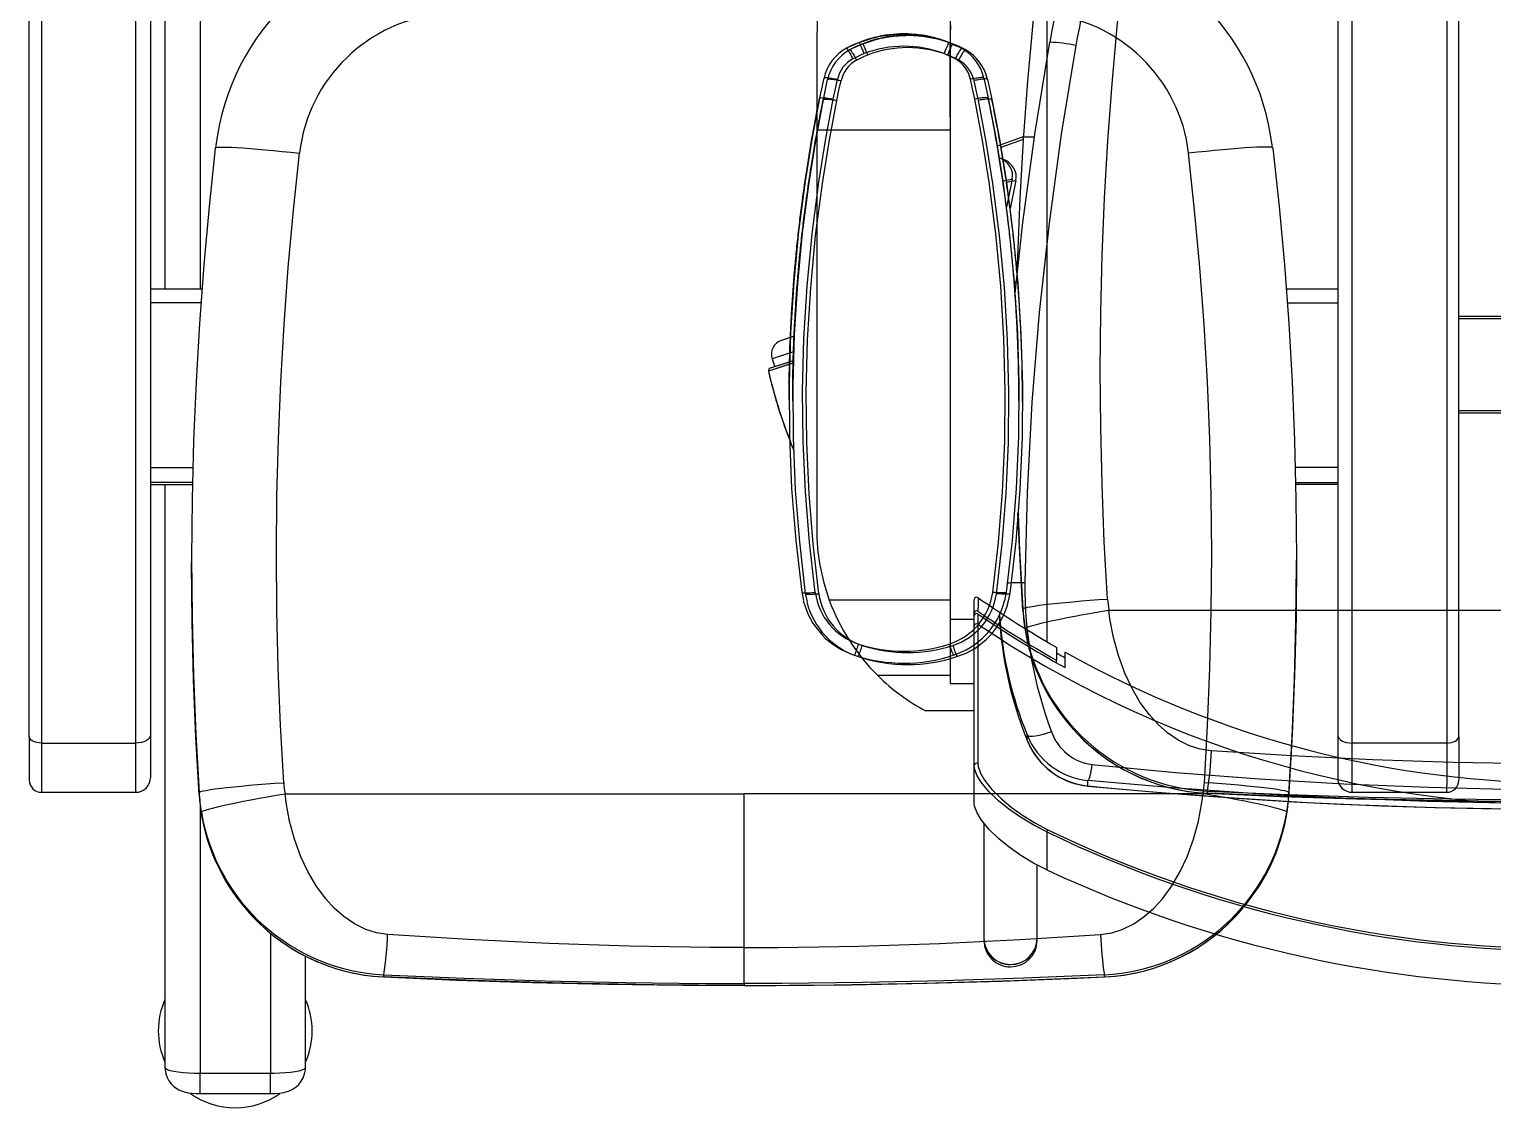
# Model space of a CAD drawing. Header units: metres. Extents: x -999 to 3200, y -1400 to 5056.
# Drawn here: x -635 to -31, y -50 to 395 of the extents above; entities that cross this region are included whole.
import ezdxf

# ---------------------------------------------------------------- set-up
doc = ezdxf.new("R2010")
doc.units = ezdxf.units.M
doc.layers.add('0.8', color=7, linetype='Continuous', true_color=0x000008)

msp = doc.modelspace()

# ---------------------------------------------------------------- linework, layer by layer
at = {"layer": '0.8', "color": 8}
for p, q in [((-579, 546.42), (-579, 287.52)), ((-564.5, 548.9), (-564.5, 287.52)), ((-215, 463.86), (-215, 141.92)), ((-635, 102.86), (-635, 399.53)), ((-630, 400.31), (-630, 100.07)), ((-591, 100.07), (-591, 400.31)), ((-585, 399.37), (-585, 103.41)), ((-95, 399.37), (-95, 103.41)), ((-89, 100.07), (-89, 400.31)), ((-50, 400.31), (-50, 100.07)), ((-45, 102.86), (-45, 399.53)), ((-250.29, 386.97), (-252.15, 387.92)), ((-248.79, 386.41), (-250.65, 387.36)), ((-310, 382.52), (-310, 353.17)), ((-255, 382.52), (-255, 353.17)), ((-307.13, 374.65), (-308.59, 367.69)), ((-305.63, 374.08), (-307.09, 367.13)), ((-255, 353.17), (-310, 353.17)), ((-310, 353.17), (-310, 188.36)), ((-255, 353.17), (-255, 159.13)), ((-557.97, 346.87), (-558.13, 345.77)), ((-225.27, 350.24), (-235.53, 346.51)), ((-224.77, 349.32), (-234.03, 345.95)), ((-220.2, 350.24), (-225.27, 350.24)), ((-121.89, 345.76), (-122.04, 346.89)), ((-233.26, 332.26), (-229.33, 332.88)), ((-231.76, 331.7), (-227.83, 332.32)), ((-229.33, 332.88), (-231.73, 321.34)), ((-227.83, 332.32), (-230.23, 320.78)), ((-227.68, 290.33), (-228.5, 290.33)), ((-563.78, 287.52), (-585, 287.52)), ((-227.73, 289.91), (-228.47, 289.91)), ((-95, 287.52), (-116.22, 287.52)), ((-564.2, 281.84), (-585, 281.84)), ((-115.8, 281.84), (-95, 281.84)), ((45, 276.27), (-45, 276.27)), ((45, 275.27), (-45, 275.27)), ((-319.37, 268.03), (-324.56, 266.35)), ((-321, 267.5), (-324.56, 266.35)), ((-319.54, 261.67), (-328.41, 258.79)), ((-321.19, 261.13), (-328.41, 258.79)), ((-319.79, 256.95), (-329.92, 253.66)), ((-321.25, 256.48), (-329.92, 253.66)), ((-319.72, 257.94), (-329.24, 254.85)), ((-321.31, 257.42), (-329.24, 254.85)), ((-328.41, 258.79), (-327.33, 255.47)), ((-328.41, 258.79), (-327.33, 255.47)), ((-321.43, 241.75), (-321.43, 241.36)), ((-226.57, 241.36), (-226.57, 241.75)), ((-319.93, 241.19), (-319.93, 240.79)), ((-225.07, 240.79), (-225.07, 241.19)), ((45, 237.27), (-45, 237.27)), ((45, 236.27), (-45, 236.27)), ((-585, 213.93), (-567.5, 213.93)), ((-95, 213.93), (-112.5, 213.93)), ((-567.65, 207.62), (-585, 207.62)), ((-579, 206.78), (-579, -33.87)), ((-112.35, 207.62), (-95, 207.62)), ((-568, 175.57), (-568, 174.78)), ((-112, 174.78), (-112, 175.57)), ((-316.22, 162.42), (-315.46, 158.93)), ((-314.72, 161.86), (-313.96, 158.37)), ((-255, 159.13), (-304.81, 159.13)), ((-255, 159.13), (-255, 127.97)), ((-245, 153.65), (-245, 159.22)), ((-231.78, 162.42), (-232.57, 158.84)), ((-230.28, 161.86), (-231.07, 158.28)), ((-245, 151.12), (-255, 151.12)), ((-245, 153.08), (-245, 153.65)), ((-245, 152.5), (-245, 153.08)), ((-245, 148.42), (-245, 152.5)), ((-224.9, 155.46), (-224.9, 154.68)), ((-189.45, 155.02), (0, 155.02)), ((-245, 90.79), (-245, 148.42)), ((-211, 139.54), (-211, 134.27)), ((-211, 133.2), (-211, 134.27)), ((-207.5, 131.25), (-207.5, 137.58)), ((-255, 127.97), (-284.81, 127.97)), ((-255, 127.97), (-255, 124.51)), ((-245, 124.51), (-255, 124.51)), ((-245, 113.36), (-265, 113.36)), ((-635, 102.86), (-635, 84.9)), ((-585, 103.41), (-585, 85.85)), ((-223.13, 101.24), (-223.13, 103.43)), ((-95, 103.41), (-95, 85.85)), ((-45, 102.86), (-45, 84.9)), ((-630, 100.07), (-591, 100.07)), ((-50, 100.07), (-89, 100.07)), ((-245, 75.41), (-245, 90.79)), ((-198.06, 82.36), (-198.06, 84.68)), ((-591.05, 79.85), (-591.05, 79.86)), ((-564.9, 79.63), (-564.9, 78.84)), ((-529.45, 79.18), (-340, 79.18)), ((-150.55, 79.18), (-340, 79.18)), ((-198.06, 82.36), (-198.14, 82.35)), ((-148.71, 79.36), (-148.72, 79.34)), ((-148.71, 79.36), (-148.71, 80.2)), ((-115.1, 79.63), (-115.1, 78.84)), ((-88.95, 79.85), (-88.95, 79.86)), ((-564.5, 74.79), (-564.5, -36.36)), ((-31.39, 73.02), (-31.4, 73.01)), ((-241, 67.07), (-241, 19.53)), ((-215, 63.4), (-214.59, 64.25)), ((-215, 63.4), (-215, 47.69)), ((-219, 19.53), (-219, 49.73)), ((-535.5, 21.58), (-535.5, -36.36)), ((-241, 19.44), (-241, 18.53)), ((-219, 18.53), (-219, 19.44)), ((-521, -33.88), (-521, 12.14)), ((-488.71, 3.52), (-488.72, 3.51)), ((-488.71, 3.52), (-488.71, 4.36)), ((-340, 0.79), (-340, 0)), ((-340, 0.05), (-340, 0)), ((-191.29, 3.52), (-191.29, 4.36)), ((-191.29, 3.52), (-191.28, 3.51)), ((-535.5, -36.36), (-564.5, -36.36)), ((-564.5, -44.66), (-564.5, -36.36)), ((-535.5, -44.66), (-535.5, -36.36)), ((-564.5, -44.66), (-535.5, -44.66))]:
    msp.add_line(p, q, dxfattribs=at)
for points in [[(-218.22, 421.6), (-220.8, 397.51), (-222.99, 373.37), (-224.78, 349.2), (-226.18, 325.01), (-227.18, 300.79), (-227.41, 293.43)], [(-189.97, 159.55), (-191.31, 183.18), (-192.26, 206.82), (-192.82, 230.48), (-193, 254.14), (-192.79, 277.81), (-192.2, 301.47), (-191.22, 325.11), (-189.86, 348.74), (-188.11, 372.34), (-185.97, 395.91), (-183.45, 419.44)], [(-254.77, 402.7), (-254.87, 399.44), (-254.94, 395.57), (-254.99, 389.54), (-255, 382.52)], [(-255, 358.65), (-255, 366.3), (-254.99, 373.86), (-254.97, 380.72), (-254.92, 387.05), (-254.83, 392.28), (-254.69, 396.63)], [(-297.43, 387.12), (-297.74, 386.98), (-297.74, 386.98), (-297.74, 386.98)], [(-295.78, 387.96), (-295.93, 387.89), (-297.71, 386.97)], [(-295.93, 386.56), (-296.24, 386.42), (-296.24, 386.42), (-296.24, 386.42)], [(-294.28, 387.4), (-294.43, 387.33), (-296.21, 386.41)], [(-292.45, 389.35), (-292.45, 389.35), (-295.74, 387.88)], [(-290.95, 388.79), (-290.95, 388.79), (-294.24, 387.31)], [(-255.55, 389.35), (-255.55, 389.35), (-252.19, 387.85)], [(-254.05, 388.79), (-254.05, 388.79), (-250.69, 387.28)], [(-250.63, 387.14), (-250.26, 386.98), (-250.26, 386.98), (-250.26, 386.98)], [(-249.13, 386.58), (-248.76, 386.42), (-248.76, 386.42), (-248.76, 386.42)], [(-228.17, 285.89), (-225.01, 314.98), (-219.92, 352.29), (-213.81, 389.45)], [(-203.06, 388.06), (-209.09, 351.49), (-214.12, 314.76), (-218.15, 277.92), (-221.18, 240.74), (-223.19, 203.49), (-224.16, 166.21)], [(-295.08, 382.66), (-291.46, 384.37), (-290.54, 384.73)], [(-293.58, 382.1), (-289.96, 383.81), (-289.04, 384.17)], [(-252.92, 382.66), (-256.54, 384.37), (-257.46, 384.73)], [(-251.42, 382.1), (-255.04, 383.81), (-255.96, 384.17)], [(-239.44, 367.73), (-240.32, 372.12), (-240.89, 374.64)], [(-303.21, 365.98), (-302.32, 370.25), (-301.45, 374.16)], [(-301.71, 365.41), (-300.82, 369.69), (-299.95, 373.59)], [(-244.79, 365.98), (-245.68, 370.25), (-246.55, 374.16)], [(-243.29, 365.41), (-244.18, 369.69), (-245.05, 373.59)], [(-237.94, 367.17), (-238.82, 371.56), (-239.39, 374.08)], [(-308.8, 366.39), (-312.01, 349.28), (-314.77, 332.04), (-317.46, 311.26), (-319.47, 290.37), (-320.79, 269.4), (-321.39, 248.43), (-321.26, 226.82), (-320.35, 205.23), (-318.67, 183.75), (-316.22, 162.42)], [(-307.3, 365.83), (-310.51, 348.72), (-313.27, 331.47), (-315.96, 310.7), (-317.97, 289.8), (-319.29, 268.84), (-319.89, 247.87), (-319.76, 226.26), (-318.85, 204.67), (-317.17, 183.18), (-314.72, 161.86)], [(-310.63, 162.32), (-313.01, 182.97), (-314.67, 203.77), (-315.61, 224.66), (-315.82, 245.58), (-315.28, 267.18), (-313.98, 288.76), (-311.94, 310.28), (-309.18, 331.67), (-306.42, 348.87), (-303.21, 365.98)], [(-309.13, 161.76), (-311.51, 182.34), (-313.17, 203.05), (-314.11, 224.01), (-314.32, 245.02), (-313.78, 266.54), (-312.49, 288.04), (-310.45, 309.63), (-307.68, 331.11), (-304.92, 348.31), (-301.71, 365.41)], [(-308.51, 367.78), (-308.53, 367.68), (-308.8, 366.37), (-308.8, 366.37), (-308.8, 366.37)], [(-307.01, 367.21), (-307.03, 367.11), (-307.3, 365.81), (-307.3, 365.81), (-307.3, 365.81)], [(-237.37, 162.32), (-234.99, 182.97), (-233.33, 203.77), (-232.39, 224.66), (-232.18, 245.58), (-232.72, 267.18), (-234.02, 288.76), (-236.06, 310.28), (-238.82, 331.67), (-241.58, 348.87), (-244.79, 365.98)], [(-235.87, 161.76), (-233.49, 182.41), (-231.83, 203.21), (-230.89, 224.1), (-230.68, 245.02), (-231.22, 266.61), (-232.52, 288.2), (-234.56, 309.72), (-237.32, 331.11), (-240.08, 348.31), (-243.29, 365.41)], [(-239.49, 367.78), (-239.2, 366.37), (-239.2, 366.37), (-239.2, 366.37)], [(-239.2, 366.39), (-235.99, 349.28), (-233.23, 332.04), (-230.54, 311.26), (-228.53, 290.37), (-227.21, 269.4), (-226.61, 248.43), (-226.74, 226.82), (-227.65, 205.23), (-229.33, 183.75), (-231.78, 162.42)], [(-237.99, 367.22), (-237.7, 365.81), (-237.7, 365.81), (-237.7, 365.81)], [(-237.7, 365.83), (-234.49, 348.72), (-231.73, 331.47), (-229.04, 310.77), (-227.03, 289.96), (-225.72, 268.93), (-225.11, 247.87), (-225.24, 226.33), (-226.14, 204.85), (-227.82, 183.28), (-230.28, 161.86)], [(-558.22, 345.77), (-560.8, 321.67), (-562.99, 297.53), (-564.78, 273.37), (-566.18, 249.17), (-567.18, 224.96), (-567.79, 200.73), (-568, 176.5), (-567.82, 152.27), (-567.24, 128.04), (-566.27, 103.82), (-564.9, 79.63)], [(-558.22, 345.77), (-558.03, 345.94), (-557.46, 346.06), (-556.52, 346.14), (-555.22, 346.17), (-553.57, 346.15), (-551.58, 346.08), (-549.29, 345.97), (-546.72, 345.81), (-543.89, 345.6), (-540.84, 345.36), (-537.6, 345.07), (-534.2, 344.75), (-530.68, 344.39), (-527.09, 344.01), (-523.45, 343.6)], [(-121.78, 345.77), (-121.97, 345.94), (-122.54, 346.06), (-123.48, 346.14), (-124.78, 346.17), (-126.43, 346.15), (-128.42, 346.08), (-130.71, 345.97), (-133.28, 345.81), (-136.11, 345.6), (-139.16, 345.36), (-142.4, 345.07), (-145.8, 344.75), (-149.32, 344.39), (-152.91, 344.01), (-156.55, 343.6)], [(-121.78, 345.77), (-119.2, 321.67), (-117.01, 297.53), (-115.22, 273.37), (-113.82, 249.17), (-112.82, 224.96), (-112.21, 200.73), (-112, 176.5), (-112.18, 152.27), (-112.76, 128.04), (-113.73, 103.82), (-115.1, 79.63)], [(-529.97, 83.71), (-531.31, 107.34), (-532.26, 130.99), (-532.82, 154.64), (-533, 178.31), (-532.79, 201.97), (-532.2, 225.63), (-531.22, 249.28), (-529.86, 272.9), (-528.11, 296.5), (-525.97, 320.07), (-523.45, 343.6)], [(-150.03, 83.71), (-148.69, 107.34), (-147.74, 130.99), (-147.18, 154.64), (-147, 178.31), (-147.21, 201.97), (-147.8, 225.63), (-148.78, 249.28), (-150.14, 272.9), (-151.89, 296.5), (-154.03, 320.07), (-156.55, 343.6)], [(-585, 206.8), (-581.82, 206.79), (-572.49, 206.78), (-567.67, 206.78)], [(-95, 206.8), (-98.18, 206.79), (-107.51, 206.78), (-112.33, 206.78)], [(-224.9, 154.68), (-226.25, 178.41), (-226.96, 195.12)], [(-226.93, 194.9), (-226.27, 179.66), (-224.9, 155.46)], [(-564.9, 78.84), (-566.25, 102.57), (-567.21, 126.32), (-567.79, 150.09), (-568, 173.86), (-568, 174.78)], [(-115.1, 78.84), (-113.75, 102.57), (-112.79, 126.32), (-112.21, 150.09), (-112, 173.86), (-112, 174.78)], [(-316.22, 162.42), (-316.12, 162.28), (-315.81, 162.17), (-315.3, 162.1), (-314.61, 162.06), (-313.77, 162.07), (-312.8, 162.12), (-311.74, 162.2), (-310.63, 162.32)], [(-314.72, 161.86), (-314.62, 161.71), (-314.31, 161.61), (-313.8, 161.53), (-313.11, 161.5), (-312.27, 161.51), (-311.3, 161.56), (-310.24, 161.64), (-309.13, 161.76)], [(-243.43, 160.02), (-243.43, 160), (-243.43, 159.06), (-243.43, 158.78), (-243.44, 157.38), (-243.45, 154.52)], [(-231.78, 162.42), (-231.88, 162.28), (-232.19, 162.17), (-232.7, 162.1), (-233.39, 162.06), (-234.23, 162.07), (-235.2, 162.12), (-236.26, 162.2), (-237.37, 162.32)], [(-230.28, 161.86), (-230.38, 161.71), (-230.69, 161.61), (-231.2, 161.53), (-231.89, 161.5), (-232.73, 161.51), (-233.7, 161.56), (-234.76, 161.64), (-235.87, 161.76)], [(-224.9, 155.46), (-224.71, 155.67), (-224.14, 155.89), (-223.19, 156.14), (-221.88, 156.4), (-220.22, 156.68), (-218.23, 156.97), (-215.93, 157.27), (-213.34, 157.57), (-210.5, 157.87), (-207.44, 158.18), (-204.18, 158.47), (-200.77, 158.76), (-197.24, 159.04), (-193.62, 159.3), (-189.97, 159.55)], [(-243.46, 153.39), (-243.46, 152.73), (-243.47, 149.83), (-243.47, 149.2)], [(-223.97, 147.41), (-223.78, 147.63), (-223.21, 147.92), (-222.28, 148.26), (-220.98, 148.65), (-219.34, 149.1), (-217.37, 149.59), (-215.1, 150.12), (-212.55, 150.68), (-209.74, 151.27), (-206.71, 151.88), (-203.49, 152.51), (-200.12, 153.14), (-196.63, 153.78), (-193.06, 154.4), (-189.45, 155.02)], [(-147.12, 96.91), (-151.72, 97.62), (-156.12, 99.01), (-160.81, 101.32), (-165.17, 104.3), (-169.12, 107.79), (-172.66, 111.68), (-176.6, 117.04), (-180, 122.85), (-182.88, 129), (-185.52, 136.21), (-187.55, 143.7), (-188.98, 151.35), (-189.45, 155.02)], [(-243.47, 149.2), (-243.47, 148.39), (-243.48, 145.18), (-243.49, 132.4), (-243.53, 91.61)], [(-630, 100.07), (-630.98, 100.12), (-631.91, 100.28), (-632.78, 100.54), (-633.54, 100.89), (-634.16, 101.31), (-634.62, 101.79), (-634.9, 102.31), (-635, 102.86)], [(-585, 103.41), (-585.12, 102.76), (-585.46, 102.13), (-586.01, 101.56), (-586.76, 101.05), (-587.67, 100.63), (-588.7, 100.33), (-589.83, 100.14), (-591, 100.07)], [(-213.07, 104.77), (-214.85, 104.11), (-216.6, 103.56), (-218.25, 103.15), (-219.74, 102.89), (-221.01, 102.78), (-222.03, 102.84), (-222.74, 103.06), (-223.13, 103.43)], [(-95, 103.41), (-94.88, 102.76), (-94.54, 102.13), (-93.99, 101.56), (-93.24, 101.05), (-92.33, 100.63), (-91.3, 100.33), (-90.17, 100.14), (-89, 100.07)], [(-50, 100.07), (-49.02, 100.12), (-48.09, 100.28), (-47.22, 100.54), (-46.46, 100.89), (-45.84, 101.31), (-45.38, 101.79), (-45.1, 102.31), (-45, 102.86)], [(-630, 100.07), (-630, 100.07), (-630, 96.07), (-630, 92.38), (-629.99, 87.61), (-629.99, 83.79), (-629.97, 81.26), (-629.96, 79.93), (-629.95, 79.92)], [(-591.05, 79.86), (-591.04, 80.19), (-591.02, 81.87), (-591.01, 84.85), (-591, 88.88), (-591, 94.09), (-591, 100.07)], [(0, 91.52), (-14.12, 91.58), (-47.38, 92.12), (-80.63, 93.18), (-113.89, 94.78), (-147.12, 96.91)], [(-88.95, 79.86), (-88.96, 80.19), (-88.98, 81.87), (-88.99, 84.85), (-89, 88.88), (-89, 94.09), (-89, 100.07)], [(-50, 100.07), (-50, 100.07), (-50, 96.07), (-50, 92.38), (-50.01, 87.61), (-50.01, 83.79), (-50.03, 81.26), (-50.04, 79.93), (-50.05, 79.92)], [(-215, 63.4), (-220.62, 66.28), (-225.9, 69.46), (-230.68, 72.81), (-234.92, 76.25), (-238.95, 80.15), (-242.08, 83.93), (-243.9, 86.9), (-244.87, 89.58), (-245, 90.79)], [(-243.53, 91.61), (-243.4, 90.39), (-242.46, 87.71), (-240.72, 84.75), (-237.7, 80.97), (-233.8, 77.08), (-229.72, 73.64), (-225.11, 70.3), (-220.02, 67.12), (-214.59, 64.25)], [(-196.42, 91.26), (-196.61, 89.91), (-196.82, 88.67), (-197.04, 87.56), (-197.26, 86.6), (-197.47, 85.82), (-197.68, 85.23), (-197.88, 84.85), (-198.06, 84.68)], [(-196.42, 91.26), (-161.89, 87.96), (-127.24, 85.28), (-92.4, 83.22), (-57.48, 81.82), (-25.86, 81.11), (5.77, 80.94), (37.49, 81.31), (69.18, 82.22), (101.07, 83.67), (132.89, 85.67), (164.7, 88.2), (196.42, 91.26)], [(198.06, 84.68), (166.14, 81.87), (134.13, 79.54), (101.98, 77.7), (69.76, 76.36), (37.89, 75.53), (5.99, 75.19), (-25.99, 75.34), (-57.96, 75.99), (-93.06, 77.28), (-128.09, 79.16), (-163.13, 81.63), (-198.06, 84.68)], [(-629.95, 79.76), (-611.09, 79.85), (-590.78, 79.75)], [(-564.9, 79.63), (-564.71, 79.83), (-564.14, 80.06), (-563.19, 80.3), (-561.88, 80.57), (-560.22, 80.85), (-558.23, 81.13), (-555.93, 81.43), (-553.34, 81.73), (-550.5, 82.04), (-547.44, 82.34), (-544.18, 82.64), (-540.77, 82.93), (-537.24, 83.2), (-533.62, 83.47), (-529.97, 83.71)], [(-563.97, 71.57), (-563.78, 71.8), (-563.21, 72.08), (-562.28, 72.42), (-560.98, 72.82), (-559.34, 73.26), (-557.37, 73.75), (-555.1, 74.28), (-552.55, 74.85), (-549.74, 75.44), (-546.71, 76.05), (-543.49, 76.67), (-540.12, 77.31), (-536.63, 77.94), (-533.06, 78.57), (-529.45, 79.18)], [(-487.12, 21.08), (-491.72, 21.79), (-496.12, 23.18), (-500.81, 25.49), (-505.17, 28.47), (-509.12, 31.96), (-512.66, 35.84), (-516.6, 41.21), (-520, 47.02), (-522.88, 53.16), (-525.52, 60.37), (-527.55, 67.87), (-528.98, 75.51), (-529.45, 79.18)], [(-198.13, 82.37), (-191.4, 81.71), (-171.36, 79.93), (-151.98, 78.4), (-132.58, 77.06), (-113.16, 75.89), (-93.72, 74.91), (-74.28, 74.12), (-54.84, 73.5), (-35.39, 73.08), (-32.12, 73.03)], [(-198.06, 82.36), (-168.04, 79.67), (-137.91, 77.42), (-107.61, 75.6), (-77.25, 74.23), (-54.33, 73.5), (-31.39, 73.02)], [(-192.88, 21.08), (-188.28, 21.79), (-183.88, 23.18), (-179.19, 25.49), (-174.83, 28.47), (-170.88, 31.96), (-167.34, 35.84), (-163.4, 41.21), (-160, 47.02), (-157.12, 53.16), (-154.48, 60.37), (-152.45, 67.87), (-151.02, 75.51), (-150.55, 79.18)], [(-116.03, 71.57), (-116.22, 71.8), (-116.79, 72.08), (-117.72, 72.42), (-119.02, 72.82), (-120.66, 73.26), (-122.63, 73.75), (-124.9, 74.28), (-127.45, 74.85), (-130.26, 75.44), (-133.29, 76.05), (-136.51, 76.67), (-139.88, 77.31), (-143.37, 77.94), (-146.94, 78.57), (-150.55, 79.18)], [(-115.1, 79.63), (-115.29, 79.83), (-115.86, 80.06), (-116.81, 80.3), (-118.12, 80.57), (-119.78, 80.85), (-121.77, 81.13), (-124.07, 81.43), (-126.66, 81.73), (-129.5, 82.04), (-132.56, 82.34), (-135.82, 82.64), (-139.23, 82.93), (-142.76, 83.2), (-146.38, 83.47), (-150.03, 83.71)], [(-148.72, 79.35), (-118.48, 78.07), (-87.44, 77.07), (-56.4, 76.35), (-25.35, 75.94), (0, 75.85)], [(-148.71, 80.2), (-115.49, 78.8), (-82.26, 77.75), (-48.99, 77.04), (-15.71, 76.68), (-14.29, 76.67), (0, 76.63)], [(0, 75.84), (-37.18, 76.08), (-74.36, 76.74), (-111.54, 77.84), (-148.71, 79.36)], [(-89.22, 79.75), (-68.91, 79.85), (-50.05, 79.76)], [(-215, 47.69), (-220.59, 50.55), (-225.83, 53.72), (-230.59, 57.07), (-234.81, 60.52), (-238.83, 64.44), (-241.97, 68.24), (-243.83, 71.29), (-244.84, 74.05), (-245, 75.41)], [(-31.39, 73.02), (0, 72.78), (31.39, 73.02)], [(-340, 15.68), (-354.12, 15.75), (-387.38, 16.28), (-420.63, 17.35), (-453.89, 18.95), (-487.12, 21.08)], [(-340, 15.68), (-325.88, 15.75), (-292.62, 16.28), (-259.37, 17.35), (-226.11, 18.95), (-192.88, 21.08)], [(-340, 0.79), (-340, 1.58), (-340, 3.37), (-340, 6.02), (-340, 9.6), (-340, 12.46), (-340, 15.68)], [(-488.72, 3.51), (-458.48, 2.24), (-427.44, 1.23), (-396.4, 0.52), (-365.35, 0.1), (-340, 0.01)], [(-488.71, 4.36), (-455.49, 2.97), (-422.26, 1.91), (-388.99, 1.2), (-355.71, 0.84), (-354.29, 0.83), (-340, 0.79)], [(-340, 0), (-377.18, 0.24), (-414.36, 0.91), (-451.54, 2), (-488.71, 3.52)], [(-191.29, 4.36), (-224.51, 2.97), (-257.74, 1.91), (-291.01, 1.2), (-324.29, 0.84), (-325.71, 0.83), (-340, 0.79)], [(-340, 0.02), (-326.69, 0.02), (-295.65, 0.32), (-264.6, 0.92), (-233.56, 1.81), (-202.52, 3), (-191.28, 3.54)], [(-340, 0), (-302.82, 0.24), (-265.64, 0.91), (-228.46, 2), (-191.29, 3.52)], [(-564.5, -36.36), (-566.9, -36.32), (-569.3, -36.22), (-571.5, -36.05), (-573.56, -35.81), (-575.31, -35.53), (-576.8, -35.19), (-577.9, -34.82), (-578.65, -34.42), (-578.98, -34.01), (-578.95, -33.87)], [(-578.96, -33.87), (-578.96, -34.71), (-578.67, -36.43), (-578.13, -37.98), (-577.38, -39.37), (-576.48, -40.57), (-575.46, -41.59), (-574.36, -42.42), (-573.26, -43.06), (-572.12, -43.56), (-570.92, -43.95), (-569.55, -44.26), (-567.73, -44.51), (-566.14, -44.62), (-564.5, -44.66)], [(-521.05, -33.87), (-521.1, -34.16), (-521.57, -34.57), (-522.47, -34.96), (-523.7, -35.32), (-525.3, -35.64), (-527.15, -35.9), (-529.29, -36.12), (-531.54, -36.26), (-533.98, -36.34), (-535.5, -36.36)], [(-535.5, -44.66), (-535.07, -44.66), (-533.43, -44.6), (-531.79, -44.46), (-530, -44.17), (-528.61, -43.81), (-527.36, -43.35), (-526.09, -42.71), (-524.88, -41.87), (-523.74, -40.82), (-522.74, -39.56), (-521.93, -38.11), (-521.36, -36.54), (-521.05, -34.87), (-521.04, -33.88)]]:
    msp.add_lwpolyline(points, dxfattribs=at)
for centre, radius, start, end in [((205.57, 315.43), 425.86, 159.34102, 169.99071), ((224.25, 311.57), 434.1, 158.91759, 169.85073), ((-458.94, 334.6), 99.79, 94.42039, 172.93778), ((-221.1, 334.59), 99.82, 7.07881, 85.55887), ((-458.73, 336.22), 65.15, 94.55403, 173.48996), ((42.3, 385.82), 352.31, 177.25418, 180.53725), ((-221.27, 336.22), 65.15, 6.51005, 85.44598), ((-273.93, 342.33), 50.58, 90.08493, 118.11245), ((-274, 340.81), 51.93, 69.16267, 110.83733), ((-274.07, 342.33), 50.58, 61.88755, 89.91507), ((-288.75, 370.62), 18.68, 118.73076, 167.64052), ((-272.43, 341.77), 50.58, 90.08493, 118.11245), ((-272.5, 340.25), 51.93, 69.16267, 110.83733), ((-274, 341.41), 46.37, 69.1048, 110.8952), ((-272.5, 340.85), 46.37, 69.10481, 110.89519), ((-272.57, 341.77), 50.58, 61.88755, 89.91507), ((-259.24, 370.6), 18.68, 12.43584, 61.32022), ((-215.05, 337.38), 52.09, 76.69201, 88.63288), ((-287.25, 370.06), 18.68, 118.73076, 167.64051), ((-288.76, 371.29), 13.01, 119.05433, 167.25452), ((-287.26, 370.72), 13.01, 119.05433, 167.25452), ((-259.24, 371.29), 13.01, 12.74548, 60.94567), ((-257.74, 370.72), 13.01, 12.74548, 60.94567), ((-257.74, 370.04), 18.68, 12.43585, 61.32022), ((-322.7, 260.64), 6, 108, 198), ((-322.7, 260.64), 6, 108, 198), ((-328.93, 253.89), 1.01, 108, 192.81011), ((-328.93, 253.89), 1.01, 108, 192.81011), ((-134.89, 298.01), 200, 192.81011, 202.45978), ((-134.89, 298.01), 200, 192.81011, 201.2152), ((-225, 188.36), 85, 180, 200.11721), ((-226.53, 50.45), 115.79, 88.82955, 92.40336), ((-53.38, 165.34), 170.79, 179.70711, 200.76945), ((-284.74, 166.6), 31.75, 194.07172, 252.34686), ((-283.24, 166.04), 31.75, 194.07173, 252.34686), ((-284.72, 165.88), 26.15, 187.81915, 252.21292), ((-283.22, 165.32), 26.15, 187.81914, 252.21291), ((-224.97, 188.39), 85.04, 200.12279, 225.27487), ((-263.28, 165.88), 26.15, 287.78708, 352.18085), ((-261.78, 165.32), 26.15, 287.78709, 352.18086), ((-263.31, 166.65), 31.81, 287.71145, 345.6972), ((-261.81, 166.08), 31.81, 287.71146, 345.69718), ((-244, 159.33), 1, 50.64435, 180.0006), ((0, 508.53), 425, 235.06597, 240.2375), ((-145.19, 162.44), 44.88, 183.70038, 189.525), ((-244, 153.68), 1, 57.12968, 181.78679), ((-244.01, 152.56), 0.996, 56.51916, 183.18075), ((0, 508.53), 430.57, 235.56819, 241.18924), ((0, 508.53), 429.63, 235.48334, 240.58613), ((-72.66, 162.07), 162.31, 183.29125, 202.01337), ((-76.79, 163.31), 158.12, 183.74105, 202.25334), ((-145.28, 160.61), 79.79, 183.70038, 189.525), ((-145.28, 159.83), 79.78, 183.70034, 186.10671), ((-145.66, 159.52), 79.38, 185.91516, 221.3657), ((-244, 148.34), 1, 58.25732, 175.73261), ((0, 508.53), 434.05, 235.87932, 304.12068), ((-144.53, 160.62), 80.53, 189.44254, 267.01908), ((-331.15, 152.14), 40.02, 336.72281, 343.81716), ((-329.65, 151.58), 40.02, 336.72289, 343.81714), ((-274, 198.73), 60.7, 252.04832, 287.95168), ((-272.5, 198.17), 60.7, 252.04832, 287.95168), ((-216.86, 152.14), 40.02, 196.18255, 203.27766), ((-215.36, 151.57), 40.02, 196.18258, 203.27758), ((-273.99, 197.91), 64.83, 251.6793, 288.29865), ((-272.49, 197.35), 64.83, 251.6793, 288.29865), ((0, 508.53), 427, 240.39246, 240.93161), ((0, 508.53), 425, 240.78181, 299.21845), ((-225, 188.36), 85, 225.28045, 241.92751), ((-195.14, 114.72), 30.18, 201.95426, 264.43766), ((-193.95, 111.31), 20.2, 198.87152, 262.99466), ((-145.08, 158.5), 79.2, 220.50603, 266.99576), ((-145.03, 158.36), 79.09, 220.43696, 267.33219), ((-207.8, 106.53), 16.22, 198.75166, 210.83774), ((-195.07, 112.41), 30.2, 201.71303, 264.31397), ((-195.27, 112.14), 29.89, 207.75586, 264.50853), ((-284.66, 101.61), 137.62, 351.05017, 358.04465), ((-244, 90.73), 0.999, 61.47953, 176.18616), ((-630, 84.76), 5, 179.99999, 270.88975), ((-591, 85.75), 6, 269.69586, 0.00508), ((-89, 85.75), 6, 179.99492, 270.63194), ((-50, 84.76), 5, 269.68861, 0.00001), ((-485.28, 84.78), 79.79, 183.70038, 189.525), ((-485.28, 83.99), 79.78, 183.70034, 186.10671), ((-485.19, 86.61), 44.88, 183.70038, 189.525), ((-194.81, 86.61), 44.88, 350.47502, 356.29963), ((-194.72, 84.78), 79.79, 350.47502, 356.29963), ((-194.72, 83.99), 79.78, 353.8933, 356.29967), ((-485.66, 83.69), 79.38, 185.91516, 221.3657), ((-194.24, 83.65), 79.27, 318.71496, 354.10293), ((-484.53, 84.79), 80.53, 189.44254, 267.01908), ((-195.47, 84.79), 80.53, 272.98094, 350.55747), ((0, 508.53), 494.33, 244.21886, 295.78114), ((0, 508.53), 493.39, 244.21886, 295.78114), ((0, 508.53), 508.53, 244.98908, 295.01092), ((-485.08, 82.66), 79.2, 220.50603, 266.99576), ((-485.03, 82.53), 79.09, 220.43696, 267.33219), ((-194.96, 82.51), 79.07, 272.66381, 319.68102), ((-194.93, 82.72), 79.26, 273.0352, 319.57892), ((-624.66, 25.77), 137.62, 351.05017, 358.04465), ((-230.1, 19.61), 10.9, 180.45377, 270.51522), ((-230.1, 19.52), 10.9, 180.45377, 270.51522), ((-230.1, 18.61), 10.9, 180.45377, 270.51522), ((-229.91, 19.62), 10.91, 269.52573, 359.50528), ((-229.91, 19.53), 10.91, 269.52573, 359.50528), ((-229.91, 18.62), 10.91, 269.52573, 359.50528), ((-55.34, 25.77), 137.62, 181.95536, 188.94984), ((-550, -18.73), 31.75, 155.97752, 180), ((-550, -18.73), 31.75, 335.97752, 24.02248), ((-550, -18.73), 31.75, 180, 204.02248), ((-550, -18.73), 31.75, 234.43751, 305.48134)]:
    msp.add_arc(centre, radius, start, end, dxfattribs=at)
for centre, end_param in [((-243.47, 332.88), 7.045308), ((-241.97, 332.32), 7.045303)]:
    msp.add_ellipse(centre, major_axis=(14.16, 2.93), ratio=0.690785, start_param=5.9919, end_param=end_param, dxfattribs=at)
for points, knots in [([(-292.46, 389.35), (-290.27, 390.11), (-286.18, 391.53), (-279.95, 392.66), (-275.97, 392.8), (-274, 392.87)], [0, 0, 0, 0, 0.369503, 0.687232, 1, 1, 1, 1]), ([(-274, 392.87), (-274, 392.94), (-274, 393.04), (-274, 392.91), (-274, 392.87)], [0, 0, 0, 0, 0.746475, 1, 1, 1, 1]), ([(-255.54, 389.35), (-257.73, 390.11), (-261.82, 391.53), (-268.05, 392.66), (-272.03, 392.8), (-274, 392.87)], [0, 0, 0, 0, 0.369503, 0.687232, 1, 1, 1, 1]), ([(-297.7, 386.94), (-297.67, 386.94), (-297.6, 386.93), (-297.02, 386.05), (-296.15, 384.58), (-295.44, 383.3), (-295.08, 382.66)], [0, 0, 0, 0, 0.203682, 0.469121, 0.734561, 1, 1, 1, 1]), ([(-292.46, 389.35), (-292.39, 389.22), (-292.25, 388.95), (-291.79, 387.89), (-291.21, 386.46), (-290.76, 385.31), (-290.53, 384.74)], [0, 0, 0, 0, 0.25, 0.5, 0.75, 1, 1, 1, 1]), ([(-290.96, 388.79), (-288.77, 389.55), (-284.68, 390.97), (-278.45, 392.09), (-274.47, 392.24), (-272.5, 392.31)], [0, 0, 0, 0, 0.369503, 0.687232, 1, 1, 1, 1]), ([(-290.96, 388.79), (-290.89, 388.66), (-290.75, 388.39), (-290.29, 387.32), (-289.71, 385.9), (-289.26, 384.75), (-289.03, 384.18)], [0, 0, 0, 0, 0.25, 0.5, 0.75, 1, 1, 1, 1]), ([(-272.5, 392.31), (-272.5, 392.38), (-272.5, 392.48), (-272.5, 392.35), (-272.5, 392.31)], [0, 0, 0, 0, 0.746477, 1, 1, 1, 1]), ([(-254.04, 388.79), (-256.23, 389.55), (-260.32, 390.97), (-266.55, 392.09), (-270.53, 392.24), (-272.5, 392.31)], [0, 0, 0, 0, 0.369503, 0.687232, 1, 1, 1, 1]), ([(-250.3, 386.94), (-250.33, 386.94), (-250.4, 386.93), (-250.98, 386.05), (-251.85, 384.58), (-252.56, 383.3), (-252.92, 382.66)], [0, 0, 0, 0, 0.203466, 0.468977, 0.734489, 1, 1, 1, 1]), ([(-296.2, 386.38), (-296.17, 386.38), (-296.1, 386.37), (-295.52, 385.49), (-294.65, 384.02), (-293.94, 382.74), (-293.58, 382.1)], [0, 0, 0, 0, 0.203681, 0.469121, 0.73456, 1, 1, 1, 1]), ([(-248.8, 386.38), (-248.83, 386.38), (-248.9, 386.37), (-249.48, 385.49), (-250.35, 384.02), (-251.06, 382.74), (-251.42, 382.1)], [0, 0, 0, 0, 0.203465, 0.468977, 0.734488, 1, 1, 1, 1]), ([(-307.03, 374.62), (-307.03, 374.63), (-307.06, 374.7), (-306.86, 374.78), (-306.43, 374.84), (-305.75, 374.83), (-304.87, 374.75), (-303.83, 374.61), (-302.68, 374.41), (-301.86, 374.24), (-301.45, 374.16)], [0, 0, 0, 0, 0.019219, 0.159331, 0.299442, 0.439554, 0.579665, 0.719777, 0.859888, 1, 1, 1, 1]), ([(-240.97, 374.62), (-240.97, 374.63), (-240.94, 374.7), (-241.14, 374.78), (-241.57, 374.84), (-242.25, 374.83), (-243.13, 374.75), (-244.17, 374.61), (-245.32, 374.41), (-246.14, 374.24), (-246.55, 374.16)], [0, 0, 0, 0, 0.019811, 0.159838, 0.299865, 0.439892, 0.579919, 0.719946, 0.859973, 1, 1, 1, 1]), ([(-305.53, 374.06), (-305.53, 374.07), (-305.56, 374.14), (-305.36, 374.22), (-304.93, 374.28), (-304.25, 374.27), (-303.37, 374.19), (-302.33, 374.05), (-301.18, 373.85), (-300.36, 373.68), (-299.95, 373.59)], [0, 0, 0, 0, 0.019219, 0.159331, 0.299442, 0.439554, 0.579665, 0.719777, 0.859888, 1, 1, 1, 1]), ([(-239.47, 374.06), (-239.47, 374.07), (-239.44, 374.14), (-239.64, 374.22), (-240.07, 374.28), (-240.75, 374.27), (-241.63, 374.19), (-242.67, 374.05), (-243.82, 373.85), (-244.64, 373.68), (-245.05, 373.6)], [0, 0, 0, 0, 0.019811, 0.159838, 0.299865, 0.439892, 0.579919, 0.719946, 0.859973, 1, 1, 1, 1]), ([(-321.4, 241.75), (-321.39, 245.85), (-321.36, 255.05), (-320.95, 266.78), (-320.43, 276.96), (-319.95, 284.63), (-319.36, 292.4), (-318.66, 300.26), (-317.85, 308.2), (-316.95, 316.14), (-315.71, 325.87), (-314.01, 337.64), (-311.67, 351.77), (-309.78, 361.41), (-308.8, 366.38)], [0, 0, 0, 0, 0.098118, 0.219983, 0.280389, 0.341596, 0.403609, 0.466431, 0.530067, 0.594519, 0.657357, 0.764588, 0.878799, 1, 1, 1, 1]), ([(-319.9, 241.19), (-319.89, 245.29), (-319.86, 254.49), (-319.45, 266.22), (-318.93, 276.4), (-318.45, 284.07), (-317.86, 291.84), (-317.16, 299.69), (-316.35, 307.64), (-315.45, 315.58), (-314.21, 325.31), (-312.51, 337.08), (-310.17, 351.2), (-308.28, 360.85), (-307.3, 365.82)], [0, 0, 0, 0, 0.098118, 0.219983, 0.280389, 0.341596, 0.403609, 0.466431, 0.530067, 0.594519, 0.657357, 0.764588, 0.878799, 1, 1, 1, 1]), ([(-308.8, 366.39), (-308.68, 366.46), (-308.45, 366.59), (-307.15, 366.56), (-305.35, 366.36), (-303.92, 366.1), (-303.21, 365.98)], [0, 0, 0, 0, 0.249999, 0.499999, 0.749999, 1, 1, 1, 1]), ([(-307.3, 365.83), (-307.18, 365.9), (-306.95, 366.03), (-305.65, 366), (-303.85, 365.8), (-302.42, 365.54), (-301.71, 365.41)], [0, 0, 0, 0, 0.249999, 0.499999, 0.749999, 1, 1, 1, 1]), ([(-226.6, 241.75), (-226.61, 245.85), (-226.64, 255.05), (-227.05, 266.78), (-227.57, 276.96), (-228.05, 284.63), (-228.64, 292.4), (-229.34, 300.26), (-230.15, 308.2), (-231.05, 316.14), (-232.29, 325.87), (-233.99, 337.64), (-236.33, 351.77), (-238.22, 361.41), (-239.2, 366.38)], [0, 0, 0, 0, 0.098118, 0.219983, 0.280389, 0.341596, 0.403609, 0.466431, 0.530067, 0.594519, 0.657357, 0.764588, 0.878799, 1, 1, 1, 1]), ([(-225.1, 241.19), (-225.11, 245.29), (-225.14, 254.49), (-225.55, 266.22), (-226.07, 276.4), (-226.55, 284.07), (-227.14, 291.84), (-227.84, 299.69), (-228.65, 307.64), (-229.55, 315.58), (-230.79, 325.31), (-232.49, 337.08), (-234.83, 351.2), (-236.72, 360.85), (-237.7, 365.82)], [0, 0, 0, 0, 0.098118, 0.219983, 0.280389, 0.341596, 0.403609, 0.466431, 0.530067, 0.594519, 0.657357, 0.764588, 0.878799, 1, 1, 1, 1])]:
    msp.add_open_spline(points, degree=3, knots=knots, dxfattribs=at)
for points in [[(-255.54, 389.35), (-255.61, 389.22), (-255.75, 388.95), (-256.21, 387.89), (-256.79, 386.46), (-257.24, 385.31), (-257.47, 384.74)], [(-254.04, 388.79), (-254.11, 388.65), (-254.25, 388.39), (-254.71, 387.32), (-255.29, 385.9), (-255.74, 384.75), (-255.97, 384.18)], [(-239.2, 366.39), (-239.32, 366.46), (-239.55, 366.59), (-240.85, 366.56), (-242.65, 366.36), (-244.08, 366.1), (-244.79, 365.98)], [(-237.7, 365.83), (-237.82, 365.9), (-238.05, 366.03), (-239.35, 366), (-241.15, 365.8), (-242.58, 365.54), (-243.29, 365.41)], [(-340, 15.68), (-340, 18.81), (-340, 25.08), (-340, 35.25), (-340, 45.85), (-340, 56.8), (-340, 67.97), (-340, 75.44), (-340, 79.18)]]:
    msp.add_open_spline(points, degree=3, dxfattribs=at)

doc.saveas('drawing.dxf')
